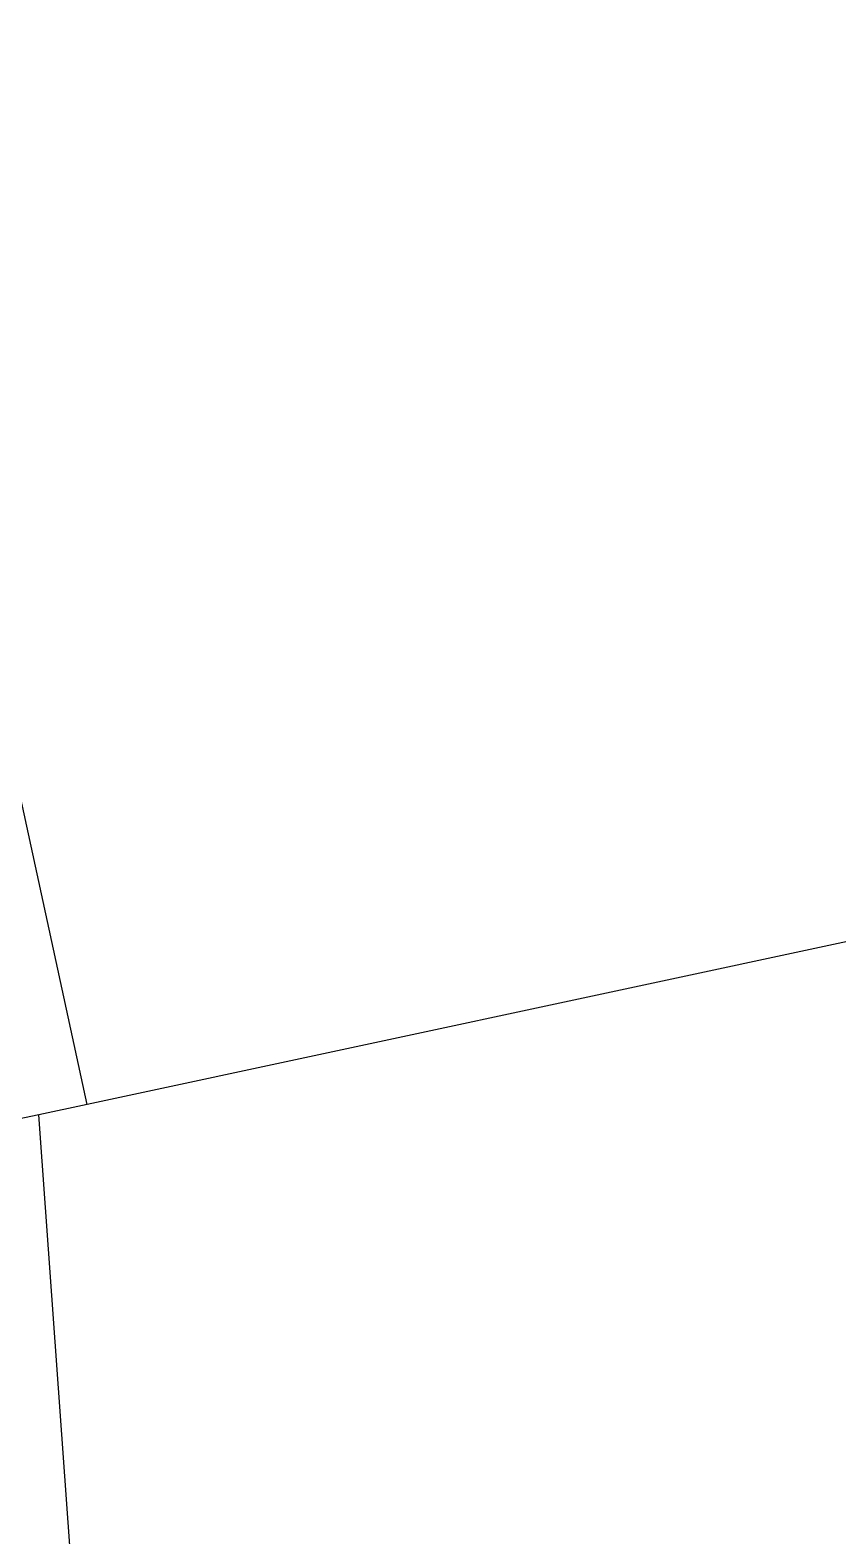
# Model space of a CAD drawing. Header units: metres. Extents: x 280481 to 282563, y 2046849 to 2049468.
# Drawn here: x 281128.6 to 281179, y 2048288.9 to 2048382.8 of the extents above; entities that cross this region are included whole.
import ezdxf

# ---------------------------------------------------------------- set-up
doc = ezdxf.new("R2010")
doc.units = ezdxf.units.M
doc.layers.add('POLY_PARCEL', color=6, linetype='Continuous')

msp = doc.modelspace()

# ---------------------------------------------------------------- linework, layer by layer
at = {"layer": 'POLY_PARCEL'}
for p, q in [((281132.184, 2048315.801), (281109.664, 2048419.357)), ((281244.453, 2048339.843), (281132.184, 2048315.801)), ((281132.184, 2048315.801), (281129.168, 2048315.155)), ((281129.168, 2048315.155), (281074.003, 2048303.761)), ((281136.58, 2048212.394), (281129.168, 2048315.155))]:
    msp.add_line(p, q, dxfattribs=at)

doc.saveas('drawing.dxf')
